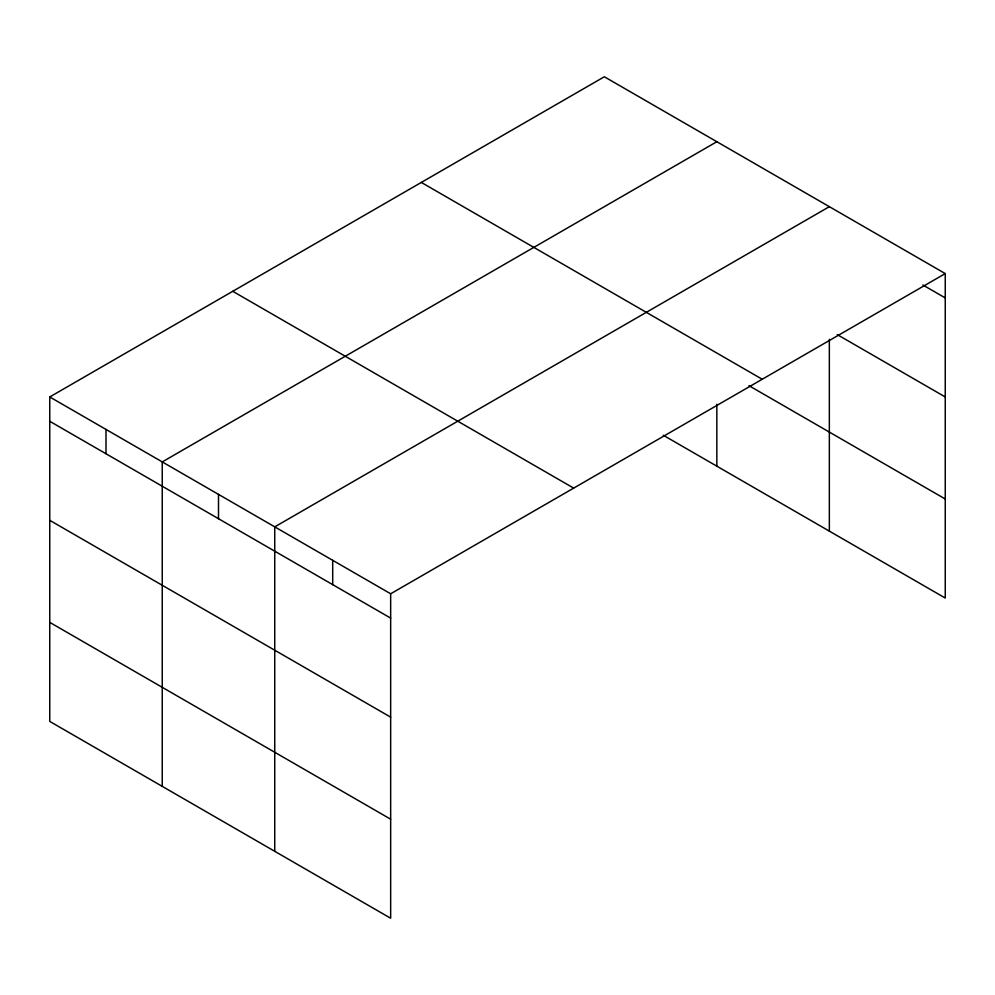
<?xml version="1.0" encoding="UTF-8"?>
<svg xmlns="http://www.w3.org/2000/svg" width="995" height="995" viewBox="0 0 995 995"><rect width="100%" height="100%" fill="white"/><g stroke="black" fill="none" stroke-linecap="round" stroke-linejoin="round"><path stroke-width="1.49" d="M945.25 273.588L604.338 76.764L49.75 396.955L49.75 721.412L390.662 918.236L390.662 593.779L945.25 273.588L945.25 598.045L663.267 435.238M716.835 141.725L162.247 461.916L162.247 786.361M829.345 206.674L274.744 526.865L274.744 851.31M922.862 284.993L945.25 297.915M837.243 334.606L945.25 396.955M421.32 182.433L762.232 379.257M748.986 385.687L945.25 499.005M232.768 291.299L573.68 488.122M49.75 396.955L390.662 593.779M49.75 421.283L390.662 618.106M49.75 520.323L390.662 717.146M49.75 622.372L390.662 819.196M829.345 339.32L829.345 531.119M716.835 404.269L716.835 466.17M332.703 560.322L332.703 584.65M218.502 494.391L218.502 518.718M106.005 429.442L106.005 453.757"/></g></svg>
